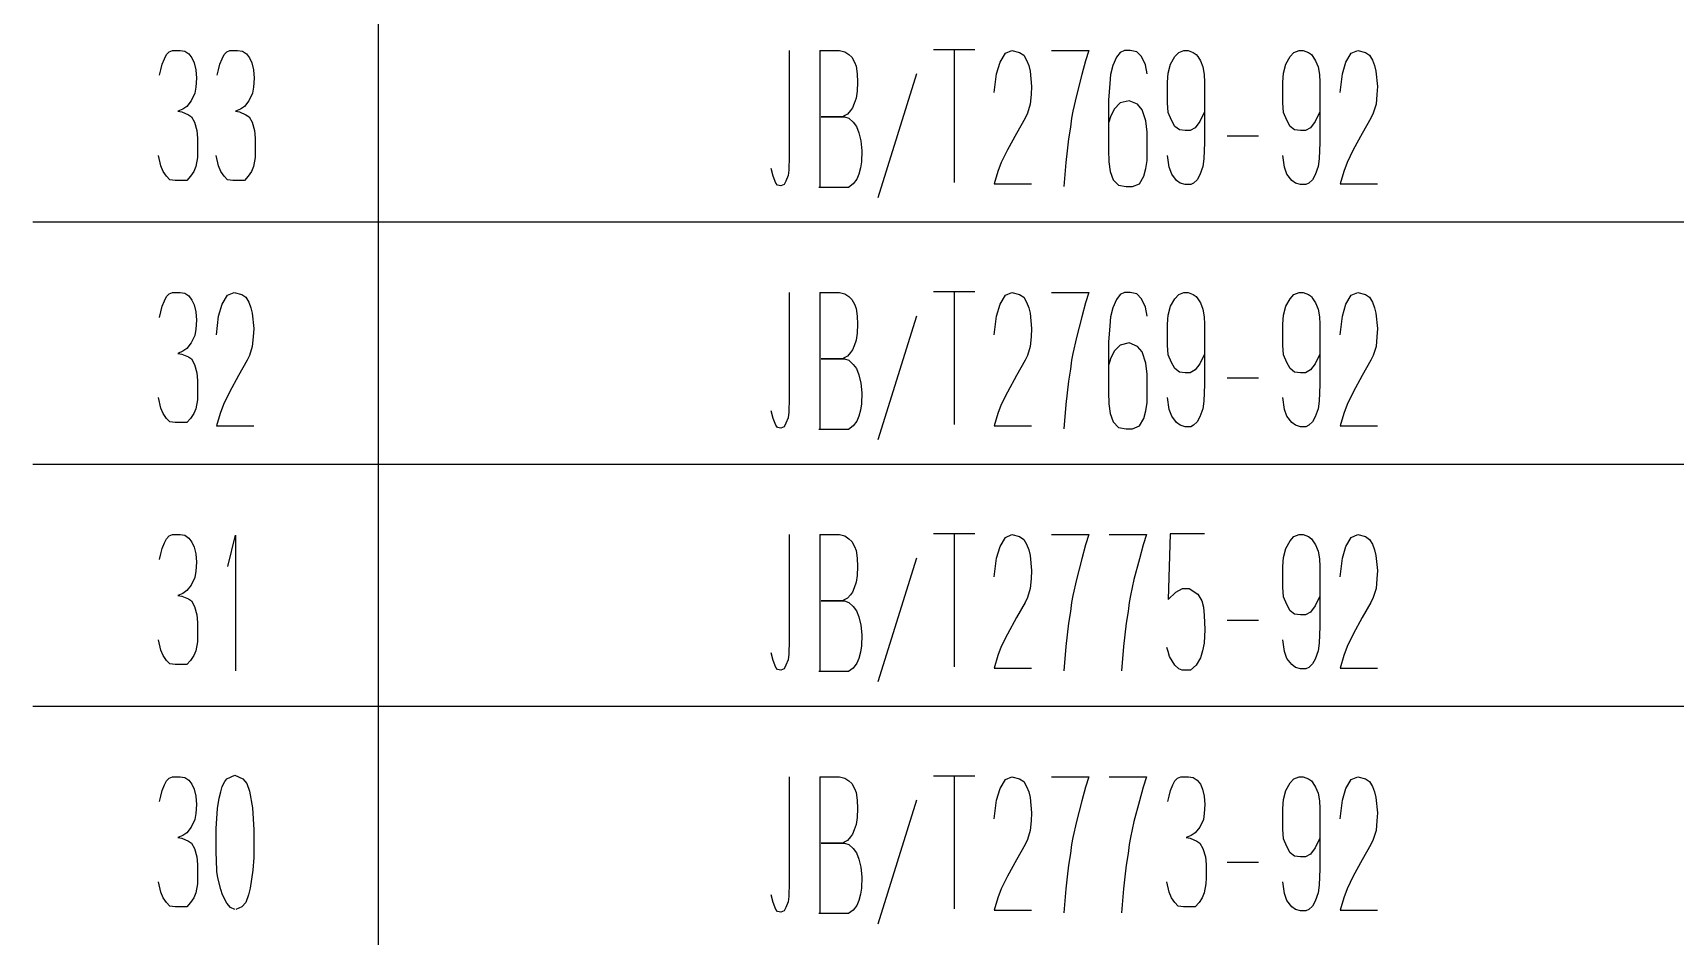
# Model space of a CAD drawing. Extents: x 0 to 8410, y 0 to 11890.
# Drawn here: x 6510 to 6985, y 2833.5 to 3094.7 of the extents above; entities that cross this region are included whole.
import ezdxf

# ---------------------------------------------------------------- set-up
doc = ezdxf.new("R2010")
doc.units = 0
doc.header["$MEASUREMENT"] = 0
doc.layers.add('6', color=7, linetype='Continuous')
doc.layers.add('9', color=7, linetype='Continuous')

# ---------------------------------------------------------------- blocks, each defined once
blk = doc.blocks.new('BLKENT907')
at = {"layer": '9', "color": 2, "linetype": 'Continuous'}
for p, q in [((6548.63, 2878.4), (6549.41, 2879.2)), ((6549.41, 2879.2), (6550.33, 2879.6)), ((6550.33, 2879.6), (6552.55, 2879.6)), ((6552.55, 2879.6), (6553.92, 2879.4)), ((6553.92, 2879.4), (6555.1, 2878.6)), ((6555.1, 2878.6), (6556.01, 2877.4)), ((6565.49, 2878.2), (6566.14, 2879)), ((6566.14, 2879), (6568.37, 2880)), ((6568.37, 2880), (6570.72, 2879)), ((6570.72, 2879), (6571.89, 2877.6)), ((6728.72, 2879.6), (6728.72, 2849)), ((6737.61, 2879.6), (6743.3, 2879.6)), ((6737.74, 2840), (6737.74, 2879.6)), ((6743.3, 2879.6), (6744.8, 2879.2)), ((6744.8, 2879.2), (6745.98, 2878.4)), ((6782.45, 2879.8), (6770.49, 2879.8)), ((6776.44, 2879.8), (6776.44, 2841.4)), ((6789.77, 2876.2), (6791.27, 2878.8)), ((6791.27, 2878.8), (6793.17, 2879.6)), ((6793.17, 2879.6), (6795.39, 2879)), ((6795.39, 2879), (6796.57, 2878.2)), ((6804.61, 2879.6), (6815.39, 2879.6)), ((6815.39, 2879.6), (6814.48, 2876.6)), ((6821.28, 2879.6), (6832.06, 2879.6)), ((6832.06, 2879.6), (6831.14, 2876.6)), ((6840.29, 2878.4), (6841.08, 2879.2)), ((6841.08, 2879.2), (6841.99, 2879.6)), ((6841.99, 2879.6), (6844.22, 2879.6)), ((6844.22, 2879.6), (6845.59, 2879.4)), ((6845.59, 2879.4), (6846.77, 2878.6)), ((6846.77, 2878.6), (6847.68, 2877.4)), ((6873.63, 2877.8), (6874.74, 2879)), ((6874.74, 2879), (6876.24, 2879.6)), ((6876.24, 2879.6), (6877.42, 2879.6)), ((6877.42, 2879.6), (6878.92, 2879)), ((6878.92, 2879), (6879.77, 2878.4)), ((6889.77, 2876.2), (6891.28, 2878.8)), ((6891.28, 2878.8), (6893.17, 2879.6)), ((6893.17, 2879.6), (6895.39, 2879)), ((6895.39, 2879), (6896.57, 2878.2)), ((6546.6, 2872.4), (6546.99, 2874)), ((6546.99, 2874), (6547.38, 2875.6)), ((6547.38, 2875.6), (6548.04, 2877.2)), ((6548.04, 2877.2), (6548.63, 2878.4)), ((6556.01, 2877.4), (6556.67, 2876)), ((6556.67, 2876), (6557.12, 2874)), ((6557.12, 2874), (6557.32, 2871.6)), ((6563.86, 2873.4), (6564.31, 2875.2)), ((6564.31, 2875.2), (6564.77, 2876.8)), ((6564.77, 2876.8), (6565.49, 2878.2)), ((6571.89, 2877.6), (6572.61, 2875.4)), ((6572.61, 2875.4), (6573.53, 2870.6)), ((6745.98, 2878.4), (6746.89, 2877.6)), ((6746.89, 2877.6), (6747.61, 2876.2)), ((6747.61, 2876.2), (6748.14, 2875)), ((6748.14, 2875), (6748.4, 2872.8)), ((6788.73, 2872.8), (6789.77, 2876.2)), ((6796.57, 2878.2), (6797.42, 2876.8)), ((6797.42, 2876.8), (6798.01, 2875.2)), ((6798.01, 2875.2), (6798.4, 2873.6)), ((6814.48, 2876.6), (6813.37, 2872.6)), ((6831.14, 2876.6), (6830.03, 2872.6)), ((6838.27, 2872.4), (6838.66, 2874)), ((6838.66, 2874), (6839.05, 2875.6)), ((6839.05, 2875.6), (6839.71, 2877.2)), ((6839.71, 2877.2), (6840.29, 2878.4)), ((6847.68, 2877.4), (6848.33, 2876)), ((6848.33, 2876), (6848.79, 2874)), ((6848.79, 2874), (6848.99, 2871.6)), ((6871.67, 2873), (6872.39, 2875.6)), ((6872.39, 2875.6), (6873.63, 2877.8)), ((6879.77, 2878.4), (6880.23, 2877.8)), ((6880.23, 2877.8), (6881.01, 2876.6)), ((6881.01, 2876.6), (6881.73, 2874.8)), ((6881.73, 2874.8), (6882.13, 2872.6)), ((6888.73, 2872.8), (6889.77, 2876.2)), ((6896.57, 2878.2), (6897.42, 2876.8)), ((6897.42, 2876.8), (6898.01, 2875.2)), ((6898.01, 2875.2), (6898.4, 2873.6)), ((6557.32, 2871.6), (6557.12, 2869)), ((6563.01, 2864.6), (6563.4, 2870.4)), ((6563.4, 2870.4), (6563.86, 2873.4)), ((6573.53, 2870.6), (6573.92, 2864.2)), ((6748.4, 2872.8), (6748.53, 2870.4)), ((6748.53, 2870.4), (6748.4, 2867.8)), ((6765.52, 2872.8), (6754.35, 2837)), ((6788.07, 2867.4), (6788.73, 2872.8)), ((6798.4, 2873.6), (6798.86, 2869.2)), ((6798.86, 2869.2), (6798.73, 2866.8)), ((6813.37, 2872.6), (6811.8, 2866.6)), ((6830.03, 2872.6), (6828.46, 2866.6)), ((6848.99, 2871.6), (6848.79, 2869)), ((6871.47, 2870.4), (6871.67, 2873)), ((6871.47, 2867.6), (6871.47, 2870.4)), ((6882.13, 2872.6), (6882.19, 2870.4)), ((6882.19, 2870.4), (6882.19, 2861.2)), ((6888.07, 2867.4), (6888.73, 2872.8)), ((6898.4, 2873.6), (6898.86, 2869.2)), ((6898.86, 2869.2), (6898.73, 2866.8)), ((6555.82, 2865), (6554.51, 2863.4)), ((6556.86, 2867.2), (6555.82, 2865)), ((6557.12, 2869), (6556.86, 2867.2)), ((6563.01, 2857.6), (6563.01, 2864.6)), ((6748.14, 2865.8), (6747.55, 2864.2)), ((6748.4, 2867.8), (6748.14, 2865.8)), ((6798.73, 2866.8), (6798.46, 2864)), ((6811.8, 2866.6), (6810.82, 2862)), ((6828.46, 2866.6), (6827.48, 2862)), ((6847.48, 2865), (6846.18, 2863.4)), ((6848.53, 2867.2), (6847.48, 2865)), ((6848.79, 2869), (6848.53, 2867.2)), ((6871.47, 2864.4), (6871.47, 2867.6)), ((6871.73, 2861.6), (6871.47, 2864.4)), ((6898.73, 2866.8), (6898.47, 2864)), ((6553.33, 2862.6), (6551.89, 2862)), ((6551.89, 2862), (6553.07, 2861.8)), ((6553.07, 2861.8), (6554.97, 2861)), ((6554.51, 2863.4), (6553.33, 2862.6)), ((6554.97, 2861), (6555.88, 2860.4)), ((6555.88, 2860.4), (6556.73, 2858.8)), ((6573.92, 2864.2), (6573.92, 2859)), ((6744.28, 2860.4), (6738.01, 2860.4)), ((6738.01, 2860.4), (6744.74, 2860.4)), ((6744.48, 2860.6), (6744.28, 2860.4)), ((6745.65, 2861.2), (6744.48, 2860.6)), ((6744.74, 2860.4), (6745.98, 2860)), ((6746.44, 2862.2), (6745.65, 2861.2)), ((6745.98, 2860), (6747.29, 2858.8)), ((6747.09, 2863), (6746.44, 2862.2)), ((6747.55, 2864.2), (6747.09, 2863)), ((6796.96, 2860), (6794.48, 2855.6)), ((6797.68, 2861.4), (6796.96, 2860)), ((6798.46, 2864), (6797.68, 2861.4)), ((6810.42, 2860), (6810.1, 2857.4)), ((6810.82, 2862), (6810.42, 2860)), ((6827.09, 2860), (6826.77, 2857.4)), ((6827.48, 2862), (6827.09, 2860)), ((6845, 2862.6), (6843.56, 2862)), ((6843.56, 2862), (6844.74, 2861.8)), ((6844.74, 2861.8), (6846.63, 2861)), ((6846.18, 2863.4), (6845, 2862.6)), ((6846.63, 2861), (6847.55, 2860.4)), ((6847.55, 2860.4), (6848.4, 2858.8)), ((6872.65, 2859.4), (6871.73, 2861.6)), ((6882.13, 2861.6), (6880.88, 2859)), ((6882.19, 2861.2), (6882.19, 2853)), ((6896.96, 2860), (6894.48, 2855.6)), ((6897.68, 2861.4), (6896.96, 2860)), ((6898.47, 2864), (6897.68, 2861.4)), ((6556.73, 2858.8), (6557.45, 2856.4)), ((6557.45, 2856.4), (6557.65, 2854.2)), ((6563.07, 2855.6), (6563.01, 2857.6)), ((6563.2, 2852.2), (6563.07, 2855.6)), ((6573.86, 2856.2), (6573.59, 2852.6)), ((6573.92, 2859), (6573.86, 2856.2)), ((6747.29, 2858.8), (6748.2, 2857.6)), ((6748.2, 2857.6), (6748.92, 2855.8)), ((6748.92, 2855.8), (6749.44, 2853.4)), ((6794.48, 2855.6), (6791.86, 2850.8)), ((6810.1, 2857.4), (6809.51, 2854)), ((6826.77, 2857.4), (6826.18, 2854)), ((6848.4, 2858.8), (6849.12, 2856.4)), ((6849.12, 2856.4), (6849.31, 2854.2)), ((6864.48, 2854.8), (6855.39, 2854.8)), ((6873.63, 2857.6), (6872.65, 2859.4)), ((6874.94, 2856.6), (6873.63, 2857.6)), ((6876.64, 2856.4), (6874.94, 2856.6)), ((6878.07, 2856.4), (6876.64, 2856.4)), ((6879.51, 2857.2), (6878.07, 2856.4)), ((6880.88, 2859), (6879.51, 2857.2)), ((6894.48, 2855.6), (6891.86, 2850.8)), ((6557.65, 2850.4), (6557.58, 2848.6)), ((6557.65, 2854.2), (6557.65, 2850.4)), ((6563.53, 2850.4), (6563.2, 2852.2)), ((6564.31, 2847), (6563.53, 2850.4)), ((6573.59, 2852.6), (6573.27, 2850)), ((6749.44, 2853.4), (6749.71, 2850.6)), ((6749.71, 2850.6), (6749.64, 2847.4)), ((6791.86, 2850.8), (6790.1, 2847.2)), ((6809.12, 2850.6), (6808.73, 2847.2)), ((6809.51, 2854), (6809.12, 2850.6)), ((6825.78, 2850.6), (6825.39, 2847.2)), ((6826.18, 2854), (6825.78, 2850.6)), ((6849.31, 2850.4), (6849.25, 2848.6)), ((6849.31, 2854.2), (6849.31, 2850.4)), ((6882.19, 2853), (6881.99, 2848.2)), ((6891.86, 2850.8), (6890.1, 2847.2)), ((6546.99, 2846.2), (6546.34, 2849.2)), ((6547.65, 2844.6), (6546.99, 2846.2)), ((6557.12, 2846), (6556.54, 2844.6)), ((6557.58, 2848.6), (6557.12, 2846)), ((6564.84, 2845.4), (6564.31, 2847)), ((6566.14, 2843), (6564.84, 2845.4)), ((6572.35, 2845.4), (6571.57, 2843.2)), ((6572.88, 2847.4), (6572.35, 2845.4)), ((6573.27, 2850), (6572.88, 2847.4)), ((6724.15, 2843.2), (6723.56, 2845.4)), ((6728.72, 2849), (6728.66, 2845)), ((6749.38, 2845.6), (6748.92, 2843.8)), ((6749.64, 2847.4), (6749.38, 2845.6)), ((6790.1, 2847.2), (6789.12, 2844.6)), ((6808.73, 2847.2), (6808.2, 2840.2)), ((6825.39, 2847.2), (6824.87, 2840.2)), ((6838.66, 2846.2), (6838.01, 2849.2)), ((6839.31, 2844.6), (6838.66, 2846.2)), ((6848.79, 2846), (6848.2, 2844.6)), ((6849.25, 2848.6), (6848.79, 2846)), ((6871.99, 2845.8), (6871.47, 2849.2)), ((6872.71, 2843.8), (6871.99, 2845.8)), ((6881.73, 2846), (6880.88, 2843.6)), ((6881.99, 2848.2), (6881.73, 2846)), ((6890.1, 2847.2), (6889.12, 2844.6)), ((6548.63, 2843.2), (6547.65, 2844.6)), ((6549.61, 2842.2), (6548.63, 2843.2)), ((6551.11, 2842), (6549.61, 2842.2)), ((6554.51, 2842), (6551.11, 2842)), ((6555.62, 2843.2), (6554.51, 2842)), ((6556.54, 2844.6), (6555.62, 2843.2)), ((6567.12, 2841.8), (6566.14, 2843)), ((6568.43, 2841.2), (6567.12, 2841.8)), ((6570.46, 2842), (6568.69, 2841.2)), ((6571.57, 2843.2), (6570.46, 2842)), ((6724.87, 2841.2), (6724.15, 2843.2)), ((6725.39, 2840.6), (6724.87, 2841.2)), ((6726.31, 2840.4), (6725.39, 2840.6)), ((6727.29, 2840.8), (6726.31, 2840.4)), ((6727.81, 2841.8), (6727.29, 2840.8)), ((6728.46, 2843.4), (6727.81, 2841.8)), ((6728.66, 2845), (6728.46, 2843.4)), ((6747.22, 2841), (6745.85, 2840)), ((6748.27, 2842.4), (6747.22, 2841)), ((6748.92, 2843.8), (6748.27, 2842.4)), ((6789.12, 2844.6), (6788.07, 2841)), ((6788.07, 2841), (6798.86, 2841)), ((6840.29, 2843.2), (6839.31, 2844.6)), ((6841.28, 2842.2), (6840.29, 2843.2)), ((6842.78, 2842), (6841.28, 2842.2)), ((6846.18, 2842), (6842.78, 2842)), ((6847.29, 2843.2), (6846.18, 2842)), ((6848.2, 2844.6), (6847.29, 2843.2)), ((6874.09, 2842), (6872.71, 2843.8)), ((6875.2, 2841.2), (6874.09, 2842)), ((6876.64, 2840.8), (6875.2, 2841.2)), ((6878.2, 2840.8), (6876.64, 2840.8)), ((6878.99, 2841.2), (6878.2, 2840.8)), ((6880.1, 2842.2), (6878.99, 2841.2)), ((6880.88, 2843.6), (6880.1, 2842.2)), ((6889.12, 2844.6), (6888.07, 2841)), ((6888.07, 2841), (6898.86, 2841)), ((6745.85, 2840), (6737.35, 2840))]:
    blk.add_line(p, q, dxfattribs=at)
blk = doc.blocks.new('BLKENT908')
at = {"layer": '9', "color": 2, "linetype": 'Continuous'}
for p, q in [((6782.45, 2949.8), (6770.49, 2949.8)), ((6776.44, 2949.8), (6776.44, 2911.4)), ((6838.92, 2949.8), (6838.4, 2930.8)), ((6848.86, 2949.8), (6838.92, 2949.8)), ((6546.99, 2944), (6547.38, 2945.6)), ((6547.38, 2945.6), (6548.04, 2947.2)), ((6548.04, 2947.2), (6548.63, 2948.4)), ((6548.63, 2948.4), (6549.41, 2949.2)), ((6549.41, 2949.2), (6550.33, 2949.6)), ((6550.33, 2949.6), (6552.55, 2949.6)), ((6552.55, 2949.6), (6553.92, 2949.4)), ((6553.92, 2949.4), (6555.1, 2948.6)), ((6555.1, 2948.6), (6556.01, 2947.4)), ((6556.01, 2947.4), (6556.67, 2946)), ((6556.67, 2946), (6557.12, 2944)), ((6566.34, 2940.4), (6568.56, 2949.4)), ((6568.56, 2949.4), (6568.56, 2910.2)), ((6728.72, 2949.6), (6728.72, 2919)), ((6737.61, 2949.6), (6743.3, 2949.6)), ((6737.74, 2910), (6737.74, 2949.6)), ((6743.3, 2949.6), (6744.8, 2949.2)), ((6744.8, 2949.2), (6745.98, 2948.4)), ((6745.98, 2948.4), (6746.89, 2947.6)), ((6746.89, 2947.6), (6747.61, 2946.2)), ((6747.61, 2946.2), (6748.14, 2945)), ((6788.73, 2942.8), (6789.77, 2946.2)), ((6789.77, 2946.2), (6791.27, 2948.8)), ((6791.27, 2948.8), (6793.17, 2949.6)), ((6793.17, 2949.6), (6795.39, 2949)), ((6795.39, 2949), (6796.57, 2948.2)), ((6796.57, 2948.2), (6797.42, 2946.8)), ((6797.42, 2946.8), (6798.01, 2945.2)), ((6798.01, 2945.2), (6798.4, 2943.6)), ((6804.61, 2949.6), (6815.39, 2949.6)), ((6814.48, 2946.6), (6813.37, 2942.6)), ((6815.39, 2949.6), (6814.48, 2946.6)), ((6821.28, 2949.6), (6832.06, 2949.6)), ((6831.14, 2946.6), (6830.03, 2942.6)), ((6832.06, 2949.6), (6831.14, 2946.6)), ((6871.67, 2943), (6872.39, 2945.6)), ((6872.39, 2945.6), (6873.63, 2947.8)), ((6873.63, 2947.8), (6874.74, 2949)), ((6874.74, 2949), (6876.24, 2949.6)), ((6876.24, 2949.6), (6877.42, 2949.6)), ((6877.42, 2949.6), (6878.92, 2949)), ((6878.92, 2949), (6879.77, 2948.4)), ((6879.77, 2948.4), (6880.23, 2947.8)), ((6880.23, 2947.8), (6881.01, 2946.6)), ((6881.01, 2946.6), (6881.73, 2944.8)), ((6888.73, 2942.8), (6889.77, 2946.2)), ((6889.77, 2946.2), (6891.28, 2948.8)), ((6891.28, 2948.8), (6893.17, 2949.6)), ((6893.17, 2949.6), (6895.39, 2949)), ((6895.39, 2949), (6896.57, 2948.2)), ((6896.57, 2948.2), (6897.42, 2946.8)), ((6897.42, 2946.8), (6898.01, 2945.2)), ((6898.01, 2945.2), (6898.4, 2943.6)), ((6546.6, 2942.4), (6546.99, 2944)), ((6557.12, 2944), (6557.32, 2941.6)), ((6557.32, 2941.6), (6557.12, 2939)), ((6748.14, 2945), (6748.4, 2942.8)), ((6748.4, 2942.8), (6748.53, 2940.4)), ((6748.53, 2940.4), (6748.4, 2937.8)), ((6765.52, 2942.8), (6754.35, 2907)), ((6788.07, 2937.4), (6788.73, 2942.8)), ((6798.4, 2943.6), (6798.86, 2939.2)), ((6813.37, 2942.6), (6811.8, 2936.6)), ((6830.03, 2942.6), (6828.46, 2936.6)), ((6871.47, 2940.4), (6871.67, 2943)), ((6871.47, 2937.6), (6871.47, 2940.4)), ((6881.73, 2944.8), (6882.13, 2942.6)), ((6882.13, 2942.6), (6882.19, 2940.4)), ((6882.19, 2940.4), (6882.19, 2931.2)), ((6888.07, 2937.4), (6888.73, 2942.8)), ((6898.4, 2943.6), (6898.86, 2939.2)), ((6556.86, 2937.2), (6555.82, 2935)), ((6557.12, 2939), (6556.86, 2937.2)), ((6748.14, 2935.8), (6747.55, 2934.2)), ((6748.4, 2937.8), (6748.14, 2935.8)), ((6798.73, 2936.8), (6798.46, 2934)), ((6798.86, 2939.2), (6798.73, 2936.8)), ((6811.8, 2936.6), (6810.82, 2932)), ((6828.46, 2936.6), (6827.48, 2932)), ((6871.47, 2934.4), (6871.47, 2937.6)), ((6898.73, 2936.8), (6898.47, 2934)), ((6898.86, 2939.2), (6898.73, 2936.8)), ((6553.33, 2932.6), (6551.89, 2932)), ((6551.89, 2932), (6553.07, 2931.8)), ((6553.07, 2931.8), (6554.97, 2931)), ((6554.51, 2933.4), (6553.33, 2932.6)), ((6555.82, 2935), (6554.51, 2933.4)), ((6554.97, 2931), (6555.88, 2930.4)), ((6745.65, 2931.2), (6744.48, 2930.6)), ((6746.44, 2932.2), (6745.65, 2931.2)), ((6747.09, 2933), (6746.44, 2932.2)), ((6747.55, 2934.2), (6747.09, 2933)), ((6797.68, 2931.4), (6796.96, 2930)), ((6798.46, 2934), (6797.68, 2931.4)), ((6810.82, 2932), (6810.42, 2930)), ((6827.48, 2932), (6827.09, 2930)), ((6838.4, 2930.8), (6840.56, 2933)), ((6840.56, 2933), (6842.52, 2934)), ((6842.52, 2934), (6844.41, 2934)), ((6844.41, 2934), (6846.9, 2932.4)), ((6846.9, 2932.4), (6848.07, 2930.4)), ((6871.73, 2931.6), (6871.47, 2934.4)), ((6872.65, 2929.4), (6871.73, 2931.6)), ((6882.13, 2931.6), (6880.88, 2929)), ((6882.19, 2931.2), (6882.19, 2923)), ((6897.68, 2931.4), (6896.96, 2930)), ((6898.47, 2934), (6897.68, 2931.4)), ((6555.88, 2930.4), (6556.73, 2928.8)), ((6556.73, 2928.8), (6557.45, 2926.4)), ((6557.45, 2926.4), (6557.65, 2924.2)), ((6744.28, 2930.4), (6738.01, 2930.4)), ((6738.01, 2930.4), (6744.74, 2930.4)), ((6744.48, 2930.6), (6744.28, 2930.4)), ((6744.74, 2930.4), (6745.98, 2930)), ((6745.98, 2930), (6747.29, 2928.8)), ((6747.29, 2928.8), (6748.2, 2927.6)), ((6748.2, 2927.6), (6748.92, 2925.8)), ((6796.96, 2930), (6794.48, 2925.6)), ((6810.1, 2927.4), (6809.51, 2924)), ((6810.42, 2930), (6810.1, 2927.4)), ((6826.77, 2927.4), (6826.18, 2924)), ((6827.09, 2930), (6826.77, 2927.4)), ((6848.07, 2930.4), (6848.53, 2928.6)), ((6848.53, 2928.6), (6848.79, 2926.2)), ((6848.79, 2926.2), (6848.92, 2922.2)), ((6873.63, 2927.6), (6872.65, 2929.4)), ((6874.94, 2926.6), (6873.63, 2927.6)), ((6876.64, 2926.4), (6874.94, 2926.6)), ((6878.07, 2926.4), (6876.64, 2926.4)), ((6879.51, 2927.2), (6878.07, 2926.4)), ((6880.88, 2929), (6879.51, 2927.2)), ((6896.96, 2930), (6894.48, 2925.6)), ((6557.65, 2924.2), (6557.65, 2920.4)), ((6748.92, 2925.8), (6749.44, 2923.4)), ((6749.44, 2923.4), (6749.71, 2920.6)), ((6794.48, 2925.6), (6791.86, 2920.8)), ((6809.51, 2924), (6809.12, 2920.6)), ((6826.18, 2924), (6825.78, 2920.6)), ((6848.92, 2922.2), (6848.73, 2918.2)), ((6864.48, 2924.8), (6855.39, 2924.8)), ((6882.19, 2923), (6881.99, 2918.2)), ((6894.48, 2925.6), (6891.86, 2920.8)), ((6546.99, 2916.2), (6546.34, 2919.2)), ((6557.58, 2918.6), (6557.12, 2916)), ((6557.65, 2920.4), (6557.58, 2918.6)), ((6728.72, 2919), (6728.66, 2915)), ((6749.64, 2917.4), (6749.38, 2915.6)), ((6749.71, 2920.6), (6749.64, 2917.4)), ((6790.1, 2917.2), (6789.12, 2914.6)), ((6791.86, 2920.8), (6790.1, 2917.2)), ((6808.73, 2917.2), (6808.2, 2910.2)), ((6809.12, 2920.6), (6808.73, 2917.2)), ((6825.39, 2917.2), (6824.87, 2910.2)), ((6825.78, 2920.6), (6825.39, 2917.2)), ((6838.4, 2915.8), (6838.01, 2917)), ((6848.73, 2918.2), (6848.33, 2916)), ((6871.99, 2915.8), (6871.47, 2919.2)), ((6881.99, 2918.2), (6881.73, 2916)), ((6890.1, 2917.2), (6889.12, 2914.6)), ((6891.86, 2920.8), (6890.1, 2917.2)), ((6547.65, 2914.6), (6546.99, 2916.2)), ((6548.63, 2913.2), (6547.65, 2914.6)), ((6549.61, 2912.2), (6548.63, 2913.2)), ((6551.11, 2912), (6549.61, 2912.2)), ((6554.51, 2912), (6551.11, 2912)), ((6555.62, 2913.2), (6554.51, 2912)), ((6556.54, 2914.6), (6555.62, 2913.2)), ((6557.12, 2916), (6556.54, 2914.6)), ((6724.15, 2913.2), (6723.56, 2915.4)), ((6724.87, 2911.2), (6724.15, 2913.2)), ((6727.81, 2911.8), (6727.29, 2910.8)), ((6728.46, 2913.4), (6727.81, 2911.8)), ((6728.66, 2915), (6728.46, 2913.4)), ((6748.27, 2912.4), (6747.22, 2911)), ((6748.92, 2913.8), (6748.27, 2912.4)), ((6749.38, 2915.6), (6748.92, 2913.8)), ((6789.12, 2914.6), (6788.07, 2911)), ((6838.73, 2914.4), (6838.4, 2915.8)), ((6840.29, 2911.8), (6838.73, 2914.4)), ((6841.47, 2910.8), (6840.29, 2911.8)), ((6846.44, 2911.8), (6844.8, 2910.4)), ((6847.75, 2914), (6846.44, 2911.8)), ((6848.33, 2916), (6847.75, 2914)), ((6872.71, 2913.8), (6871.99, 2915.8)), ((6874.09, 2912), (6872.71, 2913.8)), ((6875.2, 2911.2), (6874.09, 2912)), ((6880.1, 2912.2), (6878.99, 2911.2)), ((6880.88, 2913.6), (6880.1, 2912.2)), ((6881.73, 2916), (6880.88, 2913.6)), ((6889.12, 2914.6), (6888.07, 2911)), ((6725.39, 2910.6), (6724.87, 2911.2)), ((6726.31, 2910.4), (6725.39, 2910.6)), ((6727.29, 2910.8), (6726.31, 2910.4)), ((6745.85, 2910), (6737.35, 2910)), ((6747.22, 2911), (6745.85, 2910)), ((6788.07, 2911), (6798.86, 2911)), ((6842.45, 2910.4), (6841.47, 2910.8)), ((6844.8, 2910.4), (6842.45, 2910.4)), ((6876.64, 2910.8), (6875.2, 2911.2)), ((6878.2, 2910.8), (6876.64, 2910.8)), ((6878.99, 2911.2), (6878.2, 2910.8)), ((6888.07, 2911), (6898.86, 2911))]:
    blk.add_line(p, q, dxfattribs=at)
blk = doc.blocks.new('BLKENT909')
at = {"layer": '9', "color": 2, "linetype": 'Continuous'}
for p, q in [((6547.38, 3015.6), (6548.04, 3017.2)), ((6548.04, 3017.2), (6548.63, 3018.4)), ((6548.63, 3018.4), (6549.41, 3019.2)), ((6549.41, 3019.2), (6550.33, 3019.6)), ((6550.33, 3019.6), (6552.55, 3019.6)), ((6552.55, 3019.6), (6553.92, 3019.4)), ((6553.92, 3019.4), (6555.1, 3018.6)), ((6555.1, 3018.6), (6556.01, 3017.4)), ((6556.01, 3017.4), (6556.67, 3016)), ((6564.77, 3016.2), (6566.27, 3018.8)), ((6566.27, 3018.8), (6568.17, 3019.6)), ((6568.17, 3019.6), (6570.39, 3019)), ((6570.39, 3019), (6571.57, 3018.2)), ((6571.57, 3018.2), (6572.42, 3016.8)), ((6572.42, 3016.8), (6573.01, 3015.2)), ((6728.72, 3019.6), (6728.72, 2989)), ((6737.61, 3019.6), (6743.3, 3019.6)), ((6737.74, 2980), (6737.74, 3019.6)), ((6743.3, 3019.6), (6744.8, 3019.2)), ((6744.8, 3019.2), (6745.98, 3018.4)), ((6745.98, 3018.4), (6746.89, 3017.6)), ((6746.89, 3017.6), (6747.61, 3016.2)), ((6782.45, 3019.8), (6770.49, 3019.8)), ((6776.44, 3019.8), (6776.44, 2981.4)), ((6789.77, 3016.2), (6791.27, 3018.8)), ((6791.27, 3018.8), (6793.17, 3019.6)), ((6793.17, 3019.6), (6795.39, 3019)), ((6795.39, 3019), (6796.57, 3018.2)), ((6796.57, 3018.2), (6797.42, 3016.8)), ((6797.42, 3016.8), (6798.01, 3015.2)), ((6804.61, 3019.6), (6815.39, 3019.6)), ((6814.48, 3016.6), (6813.37, 3012.6)), ((6815.39, 3019.6), (6814.48, 3016.6)), ((6823.43, 3017.6), (6822.39, 3015.2)), ((6824.48, 3019), (6823.43, 3017.6)), ((6825.72, 3019.6), (6824.48, 3019)), ((6827.35, 3019.6), (6825.72, 3019.6)), ((6829.31, 3019.2), (6827.35, 3019.6)), ((6830.62, 3017.8), (6829.31, 3019.2)), ((6831.8, 3015.4), (6830.62, 3017.8)), ((6839.05, 3015.6), (6840.29, 3017.8)), ((6840.29, 3017.8), (6841.41, 3019)), ((6841.41, 3019), (6842.91, 3019.6)), ((6842.91, 3019.6), (6844.09, 3019.6)), ((6844.09, 3019.6), (6845.59, 3019)), ((6845.59, 3019), (6846.44, 3018.4)), ((6846.44, 3018.4), (6846.9, 3017.8)), ((6846.9, 3017.8), (6847.68, 3016.6)), ((6847.68, 3016.6), (6848.4, 3014.8)), ((6872.39, 3015.6), (6873.63, 3017.8)), ((6873.63, 3017.8), (6874.74, 3019)), ((6874.74, 3019), (6876.24, 3019.6)), ((6876.24, 3019.6), (6877.42, 3019.6)), ((6877.42, 3019.6), (6878.92, 3019)), ((6878.92, 3019), (6879.77, 3018.4)), ((6879.77, 3018.4), (6880.23, 3017.8)), ((6880.23, 3017.8), (6881.01, 3016.6)), ((6881.01, 3016.6), (6881.73, 3014.8)), ((6889.77, 3016.2), (6891.28, 3018.8)), ((6891.28, 3018.8), (6893.17, 3019.6)), ((6893.17, 3019.6), (6895.39, 3019)), ((6895.39, 3019), (6896.57, 3018.2)), ((6896.57, 3018.2), (6897.42, 3016.8)), ((6897.42, 3016.8), (6898.01, 3015.2)), ((6546.6, 3012.4), (6546.99, 3014)), ((6546.99, 3014), (6547.38, 3015.6)), ((6556.67, 3016), (6557.12, 3014)), ((6557.12, 3014), (6557.32, 3011.6)), ((6557.32, 3011.6), (6557.12, 3009)), ((6563.07, 3007.4), (6563.72, 3012.8)), ((6563.72, 3012.8), (6564.77, 3016.2)), ((6573.01, 3015.2), (6573.4, 3013.6)), ((6573.4, 3013.6), (6573.86, 3009.2)), ((6747.61, 3016.2), (6748.14, 3015)), ((6748.14, 3015), (6748.4, 3012.8)), ((6748.4, 3012.8), (6748.53, 3010.4)), ((6765.52, 3012.8), (6754.35, 2977)), ((6788.07, 3007.4), (6788.73, 3012.8)), ((6788.73, 3012.8), (6789.77, 3016.2)), ((6798.01, 3015.2), (6798.4, 3013.6)), ((6798.4, 3013.6), (6798.86, 3009.2)), ((6813.37, 3012.6), (6811.8, 3006.6)), ((6821.67, 3012.6), (6821.47, 3010)), ((6822.39, 3015.2), (6821.67, 3012.6)), ((6832.26, 3012.8), (6831.8, 3015.4)), ((6838.14, 3010.4), (6838.33, 3013)), ((6838.33, 3013), (6839.05, 3015.6)), ((6848.4, 3014.8), (6848.79, 3012.6)), ((6848.79, 3012.6), (6848.86, 3010.4)), ((6871.47, 3010.4), (6871.67, 3013)), ((6871.67, 3013), (6872.39, 3015.6)), ((6881.73, 3014.8), (6882.13, 3012.6)), ((6882.13, 3012.6), (6882.19, 3010.4)), ((6888.07, 3007.4), (6888.73, 3012.8)), ((6888.73, 3012.8), (6889.77, 3016.2)), ((6898.01, 3015.2), (6898.4, 3013.6)), ((6898.4, 3013.6), (6898.86, 3009.2)), ((6556.86, 3007.2), (6555.82, 3005)), ((6557.12, 3009), (6556.86, 3007.2)), ((6573.72, 3006.8), (6573.46, 3004)), ((6573.86, 3009.2), (6573.72, 3006.8)), ((6748.4, 3007.8), (6748.14, 3005.8)), ((6748.53, 3010.4), (6748.4, 3007.8)), ((6798.73, 3006.8), (6798.46, 3004)), ((6798.86, 3009.2), (6798.73, 3006.8)), ((6821.47, 3010), (6821.08, 3005.2)), ((6838.14, 3007.6), (6838.14, 3010.4)), ((6838.14, 3004.4), (6838.14, 3007.6)), ((6848.86, 3010.4), (6848.86, 3001.2)), ((6871.47, 3007.6), (6871.47, 3010.4)), ((6871.47, 3004.4), (6871.47, 3007.6)), ((6882.19, 3010.4), (6882.19, 3001.2)), ((6898.73, 3006.8), (6898.47, 3004)), ((6898.86, 3009.2), (6898.73, 3006.8)), ((6553.33, 3002.6), (6551.89, 3002)), ((6554.51, 3003.4), (6553.33, 3002.6)), ((6555.82, 3005), (6554.51, 3003.4)), ((6573.46, 3004), (6572.68, 3001.4)), ((6746.44, 3002.2), (6745.65, 3001.2)), ((6747.09, 3003), (6746.44, 3002.2)), ((6747.55, 3004.2), (6747.09, 3003)), ((6748.14, 3005.8), (6747.55, 3004.2)), ((6798.46, 3004), (6797.68, 3001.4)), ((6811.8, 3006.6), (6810.82, 3002)), ((6821.08, 3005.2), (6821.08, 2990.8)), ((6822.78, 3002.6), (6821.67, 3000.4)), ((6824.48, 3004.4), (6822.78, 3002.6)), ((6827.09, 3005), (6824.48, 3004.4)), ((6829.44, 3004), (6827.09, 3005)), ((6830.88, 3002.4), (6829.44, 3004)), ((6831.86, 2999.2), (6830.88, 3002.4)), ((6838.4, 3001.6), (6838.14, 3004.4)), ((6871.73, 3001.6), (6871.47, 3004.4)), ((6898.47, 3004), (6897.68, 3001.4)), ((6551.89, 3002), (6553.07, 3001.8)), ((6553.07, 3001.8), (6554.97, 3001)), ((6554.97, 3001), (6555.88, 3000.4)), ((6555.88, 3000.4), (6556.73, 2998.8)), ((6556.73, 2998.8), (6557.45, 2996.4)), ((6571.96, 3000), (6569.48, 2995.6)), ((6572.68, 3001.4), (6571.96, 3000)), ((6744.28, 3000.4), (6738.01, 3000.4)), ((6738.01, 3000.4), (6744.74, 3000.4)), ((6744.48, 3000.6), (6744.28, 3000.4)), ((6745.65, 3001.2), (6744.48, 3000.6)), ((6744.74, 3000.4), (6745.98, 3000)), ((6745.98, 3000), (6747.29, 2998.8)), ((6747.29, 2998.8), (6748.2, 2997.6)), ((6748.2, 2997.6), (6748.92, 2995.8)), ((6796.96, 3000), (6794.48, 2995.6)), ((6797.68, 3001.4), (6796.96, 3000)), ((6810.1, 2997.4), (6809.51, 2994)), ((6810.42, 3000), (6810.1, 2997.4)), ((6810.82, 3002), (6810.42, 3000)), ((6821.67, 3000.4), (6821.21, 2998.8)), ((6832.26, 2996), (6831.86, 2999.2)), ((6839.31, 2999.4), (6838.4, 3001.6)), ((6840.29, 2997.6), (6839.31, 2999.4)), ((6841.6, 2996.6), (6840.29, 2997.6)), ((6847.55, 2999), (6846.18, 2997.2)), ((6848.79, 3001.6), (6847.55, 2999)), ((6848.86, 3001.2), (6848.86, 2993)), ((6872.65, 2999.4), (6871.73, 3001.6)), ((6873.63, 2997.6), (6872.65, 2999.4)), ((6874.94, 2996.6), (6873.63, 2997.6)), ((6880.88, 2999), (6879.51, 2997.2)), ((6882.13, 3001.6), (6880.88, 2999)), ((6882.19, 3001.2), (6882.19, 2993)), ((6896.96, 3000), (6894.48, 2995.6)), ((6897.68, 3001.4), (6896.96, 3000)), ((6557.45, 2996.4), (6557.65, 2994.2)), ((6557.65, 2994.2), (6557.65, 2990.4)), ((6569.48, 2995.6), (6566.86, 2990.8)), ((6748.92, 2995.8), (6749.44, 2993.4)), ((6749.44, 2993.4), (6749.71, 2990.6)), ((6794.48, 2995.6), (6791.86, 2990.8)), ((6809.51, 2994), (6809.12, 2990.6)), ((6832.26, 2990.6), (6832.26, 2996)), ((6843.3, 2996.4), (6841.6, 2996.6)), ((6844.74, 2996.4), (6843.3, 2996.4)), ((6846.18, 2997.2), (6844.74, 2996.4)), ((6848.86, 2993), (6848.66, 2988.2)), ((6864.48, 2994.8), (6855.39, 2994.8)), ((6876.64, 2996.4), (6874.94, 2996.6)), ((6878.07, 2996.4), (6876.64, 2996.4)), ((6879.51, 2997.2), (6878.07, 2996.4)), ((6882.19, 2993), (6881.99, 2988.2)), ((6894.48, 2995.6), (6891.86, 2990.8)), ((6546.99, 2986.2), (6546.34, 2989.2)), ((6557.58, 2988.6), (6557.12, 2986)), ((6557.65, 2990.4), (6557.58, 2988.6)), ((6566.86, 2990.8), (6565.1, 2987.2)), ((6728.72, 2989), (6728.66, 2985)), ((6749.71, 2990.6), (6749.64, 2987.4)), ((6791.86, 2990.8), (6790.1, 2987.2)), ((6809.12, 2990.6), (6808.73, 2987.2)), ((6821.08, 2990.8), (6821.21, 2987.4)), ((6831.93, 2985.4), (6832.26, 2987.8)), ((6832.26, 2987.8), (6832.26, 2990.6)), ((6838.66, 2985.8), (6838.14, 2989.2)), ((6848.66, 2988.2), (6848.4, 2986)), ((6871.99, 2985.8), (6871.47, 2989.2)), ((6881.99, 2988.2), (6881.73, 2986)), ((6891.86, 2990.8), (6890.1, 2987.2)), ((6547.65, 2984.6), (6546.99, 2986.2)), ((6548.63, 2983.2), (6547.65, 2984.6)), ((6549.61, 2982.2), (6548.63, 2983.2)), ((6555.62, 2983.2), (6554.51, 2982)), ((6556.54, 2984.6), (6555.62, 2983.2)), ((6557.12, 2986), (6556.54, 2984.6)), ((6564.12, 2984.6), (6563.07, 2981)), ((6565.1, 2987.2), (6564.12, 2984.6)), ((6724.15, 2983.2), (6723.56, 2985.4)), ((6724.87, 2981.2), (6724.15, 2983.2)), ((6728.46, 2983.4), (6727.81, 2981.8)), ((6728.66, 2985), (6728.46, 2983.4)), ((6748.92, 2983.8), (6748.27, 2982.4)), ((6749.38, 2985.6), (6748.92, 2983.8)), ((6749.64, 2987.4), (6749.38, 2985.6)), ((6789.12, 2984.6), (6788.07, 2981)), ((6790.1, 2987.2), (6789.12, 2984.6)), ((6808.73, 2987.2), (6808.2, 2980.2)), ((6821.21, 2987.4), (6821.6, 2984.6)), ((6821.6, 2984.6), (6822.45, 2982.2)), ((6830.1, 2981), (6831.34, 2983.2)), ((6831.34, 2983.2), (6831.93, 2985.4)), ((6839.38, 2983.8), (6838.66, 2985.8)), ((6840.75, 2982), (6839.38, 2983.8)), ((6847.55, 2983.6), (6846.77, 2982.2)), ((6848.4, 2986), (6847.55, 2983.6)), ((6872.71, 2983.8), (6871.99, 2985.8)), ((6874.09, 2982), (6872.71, 2983.8)), ((6880.88, 2983.6), (6880.1, 2982.2)), ((6881.73, 2986), (6880.88, 2983.6)), ((6889.12, 2984.6), (6888.07, 2981)), ((6890.1, 2987.2), (6889.12, 2984.6)), ((6551.11, 2982), (6549.61, 2982.2)), ((6554.51, 2982), (6551.11, 2982)), ((6563.07, 2981), (6573.86, 2981)), ((6725.39, 2980.6), (6724.87, 2981.2)), ((6726.31, 2980.4), (6725.39, 2980.6)), ((6727.29, 2980.8), (6726.31, 2980.4)), ((6727.81, 2981.8), (6727.29, 2980.8)), ((6745.85, 2980), (6737.35, 2980)), ((6747.22, 2981), (6745.85, 2980)), ((6748.27, 2982.4), (6747.22, 2981)), ((6788.07, 2981), (6798.86, 2981)), ((6822.45, 2982.2), (6824.02, 2980.6)), ((6824.02, 2980.6), (6826.24, 2980.2)), ((6826.24, 2980.2), (6828.01, 2980.2)), ((6828.01, 2980.2), (6830.1, 2981)), ((6841.86, 2981.2), (6840.75, 2982)), ((6843.3, 2980.8), (6841.86, 2981.2)), ((6844.87, 2980.8), (6843.3, 2980.8)), ((6845.65, 2981.2), (6844.87, 2980.8)), ((6846.77, 2982.2), (6845.65, 2981.2)), ((6875.2, 2981.2), (6874.09, 2982)), ((6876.64, 2980.8), (6875.2, 2981.2)), ((6878.2, 2980.8), (6876.64, 2980.8)), ((6878.99, 2981.2), (6878.2, 2980.8)), ((6880.1, 2982.2), (6878.99, 2981.2)), ((6888.07, 2981), (6898.86, 2981))]:
    blk.add_line(p, q, dxfattribs=at)
blk = doc.blocks.new('BLKENT910')
at = {"layer": '9', "color": 2, "linetype": 'Continuous'}
for p, q in [((6548.04, 3087.2), (6548.63, 3088.4)), ((6548.63, 3088.4), (6549.41, 3089.2)), ((6549.41, 3089.2), (6550.33, 3089.6)), ((6550.33, 3089.6), (6552.55, 3089.6)), ((6552.55, 3089.6), (6553.92, 3089.4)), ((6553.92, 3089.4), (6555.1, 3088.6)), ((6555.1, 3088.6), (6556.01, 3087.4)), ((6564.71, 3087.2), (6565.29, 3088.4)), ((6565.29, 3088.4), (6566.08, 3089.2)), ((6566.08, 3089.2), (6566.99, 3089.6)), ((6566.99, 3089.6), (6569.22, 3089.6)), ((6569.22, 3089.6), (6570.59, 3089.4)), ((6570.59, 3089.4), (6571.76, 3088.6)), ((6571.76, 3088.6), (6572.68, 3087.4)), ((6728.72, 3089.6), (6728.72, 3059)), ((6737.61, 3089.6), (6743.3, 3089.6)), ((6737.74, 3050), (6737.74, 3089.6)), ((6743.3, 3089.6), (6744.8, 3089.2)), ((6744.8, 3089.2), (6745.98, 3088.4)), ((6745.98, 3088.4), (6746.89, 3087.6)), ((6746.89, 3087.6), (6747.61, 3086.2)), ((6782.45, 3089.8), (6770.49, 3089.8)), ((6776.44, 3089.8), (6776.44, 3051.4)), ((6789.77, 3086.2), (6791.27, 3088.8)), ((6791.27, 3088.8), (6793.17, 3089.6)), ((6793.17, 3089.6), (6795.39, 3089)), ((6795.39, 3089), (6796.57, 3088.2)), ((6796.57, 3088.2), (6797.42, 3086.8)), ((6804.61, 3089.6), (6815.39, 3089.6)), ((6815.39, 3089.6), (6814.48, 3086.6)), ((6823.43, 3087.6), (6822.39, 3085.2)), ((6824.48, 3089), (6823.43, 3087.6)), ((6825.72, 3089.6), (6824.48, 3089)), ((6827.35, 3089.6), (6825.72, 3089.6)), ((6829.31, 3089.2), (6827.35, 3089.6)), ((6830.62, 3087.8), (6829.31, 3089.2)), ((6831.8, 3085.4), (6830.62, 3087.8)), ((6839.05, 3085.6), (6840.29, 3087.8)), ((6840.29, 3087.8), (6841.41, 3089)), ((6841.41, 3089), (6842.91, 3089.6)), ((6842.91, 3089.6), (6844.09, 3089.6)), ((6844.09, 3089.6), (6845.59, 3089)), ((6845.59, 3089), (6846.44, 3088.4)), ((6846.44, 3088.4), (6846.9, 3087.8)), ((6846.9, 3087.8), (6847.68, 3086.6)), ((6872.39, 3085.6), (6873.63, 3087.8)), ((6873.63, 3087.8), (6874.74, 3089)), ((6874.74, 3089), (6876.24, 3089.6)), ((6876.24, 3089.6), (6877.42, 3089.6)), ((6877.42, 3089.6), (6878.92, 3089)), ((6878.92, 3089), (6879.77, 3088.4)), ((6879.77, 3088.4), (6880.23, 3087.8)), ((6880.23, 3087.8), (6881.01, 3086.6)), ((6889.77, 3086.2), (6891.28, 3088.8)), ((6891.28, 3088.8), (6893.17, 3089.6)), ((6893.17, 3089.6), (6895.39, 3089)), ((6895.39, 3089), (6896.57, 3088.2)), ((6896.57, 3088.2), (6897.42, 3086.8)), ((6546.6, 3082.4), (6546.99, 3084)), ((6546.99, 3084), (6547.38, 3085.6)), ((6547.38, 3085.6), (6548.04, 3087.2)), ((6556.01, 3087.4), (6556.67, 3086)), ((6556.67, 3086), (6557.12, 3084)), ((6557.12, 3084), (6557.32, 3081.6)), ((6563.27, 3082.4), (6563.66, 3084)), ((6563.66, 3084), (6564.05, 3085.6)), ((6564.05, 3085.6), (6564.71, 3087.2)), ((6572.68, 3087.4), (6573.33, 3086)), ((6573.33, 3086), (6573.79, 3084)), ((6573.79, 3084), (6573.99, 3081.6)), ((6747.61, 3086.2), (6748.14, 3085)), ((6748.14, 3085), (6748.4, 3082.8)), ((6748.4, 3082.8), (6748.53, 3080.4)), ((6765.52, 3082.8), (6754.35, 3047)), ((6788.07, 3077.4), (6788.73, 3082.8)), ((6788.73, 3082.8), (6789.77, 3086.2)), ((6797.42, 3086.8), (6798.01, 3085.2)), ((6798.01, 3085.2), (6798.4, 3083.6)), ((6798.4, 3083.6), (6798.86, 3079.2)), ((6814.48, 3086.6), (6813.37, 3082.6)), ((6822.39, 3085.2), (6821.67, 3082.6)), ((6832.26, 3082.8), (6831.8, 3085.4)), ((6838.14, 3080.4), (6838.33, 3083)), ((6838.33, 3083), (6839.05, 3085.6)), ((6847.68, 3086.6), (6848.4, 3084.8)), ((6848.4, 3084.8), (6848.79, 3082.6)), ((6871.47, 3080.4), (6871.67, 3083)), ((6871.67, 3083), (6872.39, 3085.6)), ((6881.01, 3086.6), (6881.73, 3084.8)), ((6881.73, 3084.8), (6882.13, 3082.6)), ((6888.07, 3077.4), (6888.73, 3082.8)), ((6888.73, 3082.8), (6889.77, 3086.2)), ((6897.42, 3086.8), (6898.01, 3085.2)), ((6898.01, 3085.2), (6898.4, 3083.6)), ((6898.4, 3083.6), (6898.86, 3079.2)), ((6557.12, 3079), (6556.86, 3077.2)), ((6557.32, 3081.6), (6557.12, 3079)), ((6573.79, 3079), (6573.53, 3077.2)), ((6573.99, 3081.6), (6573.79, 3079)), ((6748.53, 3080.4), (6748.4, 3077.8)), ((6798.86, 3079.2), (6798.73, 3076.8)), ((6813.37, 3082.6), (6811.8, 3076.6)), ((6821.47, 3080), (6821.08, 3075.2)), ((6821.67, 3082.6), (6821.47, 3080)), ((6838.14, 3077.6), (6838.14, 3080.4)), ((6848.79, 3082.6), (6848.86, 3080.4)), ((6848.86, 3080.4), (6848.86, 3071.2)), ((6871.47, 3077.6), (6871.47, 3080.4)), ((6882.13, 3082.6), (6882.19, 3080.4)), ((6882.19, 3080.4), (6882.19, 3071.2)), ((6898.86, 3079.2), (6898.73, 3076.8)), ((6554.51, 3073.4), (6553.33, 3072.6)), ((6555.82, 3075), (6554.51, 3073.4)), ((6556.86, 3077.2), (6555.82, 3075)), ((6571.18, 3073.4), (6570, 3072.6)), ((6572.48, 3075), (6571.18, 3073.4)), ((6573.53, 3077.2), (6572.48, 3075)), ((6747.55, 3074.2), (6747.09, 3073)), ((6748.14, 3075.8), (6747.55, 3074.2)), ((6748.4, 3077.8), (6748.14, 3075.8)), ((6798.46, 3074), (6797.68, 3071.4)), ((6798.73, 3076.8), (6798.46, 3074)), ((6811.8, 3076.6), (6810.82, 3072)), ((6821.08, 3075.2), (6821.08, 3060.8)), ((6824.48, 3074.4), (6822.78, 3072.6)), ((6827.09, 3075), (6824.48, 3074.4)), ((6829.44, 3074), (6827.09, 3075)), ((6830.88, 3072.4), (6829.44, 3074)), ((6838.14, 3074.4), (6838.14, 3077.6)), ((6838.4, 3071.6), (6838.14, 3074.4)), ((6871.47, 3074.4), (6871.47, 3077.6)), ((6871.73, 3071.6), (6871.47, 3074.4)), ((6898.47, 3074), (6897.68, 3071.4)), ((6898.73, 3076.8), (6898.47, 3074)), ((6553.33, 3072.6), (6551.89, 3072)), ((6551.89, 3072), (6553.07, 3071.8)), ((6553.07, 3071.8), (6554.97, 3071)), ((6554.97, 3071), (6555.88, 3070.4)), ((6555.88, 3070.4), (6556.73, 3068.8)), ((6556.73, 3068.8), (6557.45, 3066.4)), ((6570, 3072.6), (6568.56, 3072)), ((6568.56, 3072), (6569.74, 3071.8)), ((6569.74, 3071.8), (6571.63, 3071)), ((6571.63, 3071), (6572.55, 3070.4)), ((6572.55, 3070.4), (6573.4, 3068.8)), ((6573.4, 3068.8), (6574.12, 3066.4)), ((6744.28, 3070.4), (6738.01, 3070.4)), ((6738.01, 3070.4), (6744.74, 3070.4)), ((6744.48, 3070.6), (6744.28, 3070.4)), ((6745.65, 3071.2), (6744.48, 3070.6)), ((6744.74, 3070.4), (6745.98, 3070)), ((6746.44, 3072.2), (6745.65, 3071.2)), ((6745.98, 3070), (6747.29, 3068.8)), ((6747.09, 3073), (6746.44, 3072.2)), ((6747.29, 3068.8), (6748.2, 3067.6)), ((6796.96, 3070), (6794.48, 3065.6)), ((6797.68, 3071.4), (6796.96, 3070)), ((6810.42, 3070), (6810.1, 3067.4)), ((6810.82, 3072), (6810.42, 3070)), ((6821.67, 3070.4), (6821.21, 3068.8)), ((6822.78, 3072.6), (6821.67, 3070.4)), ((6831.86, 3069.2), (6830.88, 3072.4)), ((6832.26, 3066), (6831.86, 3069.2)), ((6839.31, 3069.4), (6838.4, 3071.6)), ((6840.29, 3067.6), (6839.31, 3069.4)), ((6847.55, 3069), (6846.18, 3067.2)), ((6848.79, 3071.6), (6847.55, 3069)), ((6848.86, 3071.2), (6848.86, 3063)), ((6872.65, 3069.4), (6871.73, 3071.6)), ((6873.63, 3067.6), (6872.65, 3069.4)), ((6880.88, 3069), (6879.51, 3067.2)), ((6882.13, 3071.6), (6880.88, 3069)), ((6882.19, 3071.2), (6882.19, 3063)), ((6896.96, 3070), (6894.48, 3065.6)), ((6897.68, 3071.4), (6896.96, 3070)), ((6557.45, 3066.4), (6557.65, 3064.2)), ((6557.65, 3064.2), (6557.65, 3060.4)), ((6574.12, 3066.4), (6574.31, 3064.2)), ((6574.31, 3064.2), (6574.31, 3060.4)), ((6748.2, 3067.6), (6748.92, 3065.8)), ((6748.92, 3065.8), (6749.44, 3063.4)), ((6794.48, 3065.6), (6791.86, 3060.8)), ((6809.51, 3064), (6809.12, 3060.6)), ((6810.1, 3067.4), (6809.51, 3064)), ((6832.26, 3060.6), (6832.26, 3066)), ((6841.6, 3066.6), (6840.29, 3067.6)), ((6843.3, 3066.4), (6841.6, 3066.6)), ((6844.74, 3066.4), (6843.3, 3066.4)), ((6846.18, 3067.2), (6844.74, 3066.4)), ((6864.48, 3064.8), (6855.39, 3064.8)), ((6874.94, 3066.6), (6873.63, 3067.6)), ((6876.64, 3066.4), (6874.94, 3066.6)), ((6878.07, 3066.4), (6876.64, 3066.4)), ((6879.51, 3067.2), (6878.07, 3066.4)), ((6894.48, 3065.6), (6891.86, 3060.8)), ((6546.99, 3056.2), (6546.34, 3059.2)), ((6557.65, 3060.4), (6557.58, 3058.6)), ((6563.66, 3056.2), (6563.01, 3059.2)), ((6574.31, 3060.4), (6574.25, 3058.6)), ((6749.44, 3063.4), (6749.71, 3060.6)), ((6749.71, 3060.6), (6749.64, 3057.4)), ((6791.86, 3060.8), (6790.1, 3057.2)), ((6809.12, 3060.6), (6808.73, 3057.2)), ((6821.08, 3060.8), (6821.21, 3057.4)), ((6832.26, 3057.8), (6832.26, 3060.6)), ((6838.66, 3055.8), (6838.14, 3059.2)), ((6848.86, 3063), (6848.66, 3058.2)), ((6871.99, 3055.8), (6871.47, 3059.2)), ((6882.19, 3063), (6881.99, 3058.2)), ((6891.86, 3060.8), (6890.1, 3057.2)), ((6547.65, 3054.6), (6546.99, 3056.2)), ((6548.63, 3053.2), (6547.65, 3054.6)), ((6556.54, 3054.6), (6555.62, 3053.2)), ((6557.12, 3056), (6556.54, 3054.6)), ((6557.58, 3058.6), (6557.12, 3056)), ((6564.31, 3054.6), (6563.66, 3056.2)), ((6565.29, 3053.2), (6564.31, 3054.6)), ((6573.2, 3054.6), (6572.29, 3053.2)), ((6573.79, 3056), (6573.2, 3054.6)), ((6574.25, 3058.6), (6573.79, 3056)), ((6724.15, 3053.2), (6723.56, 3055.4)), ((6728.66, 3055), (6728.46, 3053.4)), ((6728.72, 3059), (6728.66, 3055)), ((6749.38, 3055.6), (6748.92, 3053.8)), ((6749.64, 3057.4), (6749.38, 3055.6)), ((6789.12, 3054.6), (6788.07, 3051)), ((6790.1, 3057.2), (6789.12, 3054.6)), ((6808.73, 3057.2), (6808.2, 3050.2)), ((6821.21, 3057.4), (6821.6, 3054.6)), ((6821.6, 3054.6), (6822.45, 3052.2)), ((6831.34, 3053.2), (6831.93, 3055.4)), ((6831.93, 3055.4), (6832.26, 3057.8)), ((6839.38, 3053.8), (6838.66, 3055.8)), ((6848.4, 3056), (6847.55, 3053.6)), ((6848.66, 3058.2), (6848.4, 3056)), ((6872.71, 3053.8), (6871.99, 3055.8)), ((6881.73, 3056), (6880.88, 3053.6)), ((6881.99, 3058.2), (6881.73, 3056)), ((6889.12, 3054.6), (6888.07, 3051)), ((6890.1, 3057.2), (6889.12, 3054.6)), ((6549.61, 3052.2), (6548.63, 3053.2)), ((6551.11, 3052), (6549.61, 3052.2)), ((6554.51, 3052), (6551.11, 3052)), ((6555.62, 3053.2), (6554.51, 3052)), ((6566.27, 3052.2), (6565.29, 3053.2)), ((6567.78, 3052), (6566.27, 3052.2)), ((6571.18, 3052), (6567.78, 3052)), ((6572.29, 3053.2), (6571.18, 3052)), ((6724.87, 3051.2), (6724.15, 3053.2)), ((6725.39, 3050.6), (6724.87, 3051.2)), ((6726.31, 3050.4), (6725.39, 3050.6)), ((6727.29, 3050.8), (6726.31, 3050.4)), ((6727.81, 3051.8), (6727.29, 3050.8)), ((6728.46, 3053.4), (6727.81, 3051.8)), ((6745.85, 3050), (6737.35, 3050)), ((6747.22, 3051), (6745.85, 3050)), ((6748.27, 3052.4), (6747.22, 3051)), ((6748.92, 3053.8), (6748.27, 3052.4)), ((6788.07, 3051), (6798.86, 3051)), ((6822.45, 3052.2), (6824.02, 3050.6)), ((6824.02, 3050.6), (6826.24, 3050.2)), ((6826.24, 3050.2), (6828.01, 3050.2)), ((6828.01, 3050.2), (6830.1, 3051)), ((6830.1, 3051), (6831.34, 3053.2)), ((6840.75, 3052), (6839.38, 3053.8)), ((6841.86, 3051.2), (6840.75, 3052)), ((6843.3, 3050.8), (6841.86, 3051.2)), ((6844.87, 3050.8), (6843.3, 3050.8)), ((6845.65, 3051.2), (6844.87, 3050.8)), ((6846.77, 3052.2), (6845.65, 3051.2)), ((6847.55, 3053.6), (6846.77, 3052.2)), ((6874.09, 3052), (6872.71, 3053.8)), ((6875.2, 3051.2), (6874.09, 3052)), ((6876.64, 3050.8), (6875.2, 3051.2)), ((6878.2, 3050.8), (6876.64, 3050.8)), ((6878.99, 3051.2), (6878.2, 3050.8)), ((6880.1, 3052.2), (6878.99, 3051.2)), ((6880.88, 3053.6), (6880.1, 3052.2)), ((6888.07, 3051), (6898.86, 3051))]:
    blk.add_line(p, q, dxfattribs=at)
blk = doc.blocks.new('BLKENT877')
at = {"layer": '9'}
for name in ['BLKENT910', 'BLKENT909', 'BLKENT908', 'BLKENT907']:
    blk.add_blockref(name, (0, 0), dxfattribs=at)
blk = doc.blocks.new('BLKENT829')
at = {"layer": '9', "color": 1, "linetype": 'Continuous'}
for p, q in [((6610, 700), (6610, 3320)), ((6510, 3040), (8310, 3040)), ((6510, 2970), (8310, 2970)), ((6510, 2900), (8310, 2900))]:
    blk.add_line(p, q, dxfattribs=at)
at = {"layer": '9', "color": 7, "linetype": 'Continuous', "const_width": 0.03}
blk.add_lwpolyline([(6510, 700), (6510, 3320)], dxfattribs=at)
at = {"layer": '9'}
blk.add_blockref('BLKENT877', (0, 0), dxfattribs=at)

msp = doc.modelspace()

# ---------------------------------------------------------------- block references
at = {"layer": '6'}
msp.add_blockref('BLKENT829', (0, 0), dxfattribs=at)

doc.saveas('drawing.dxf')
